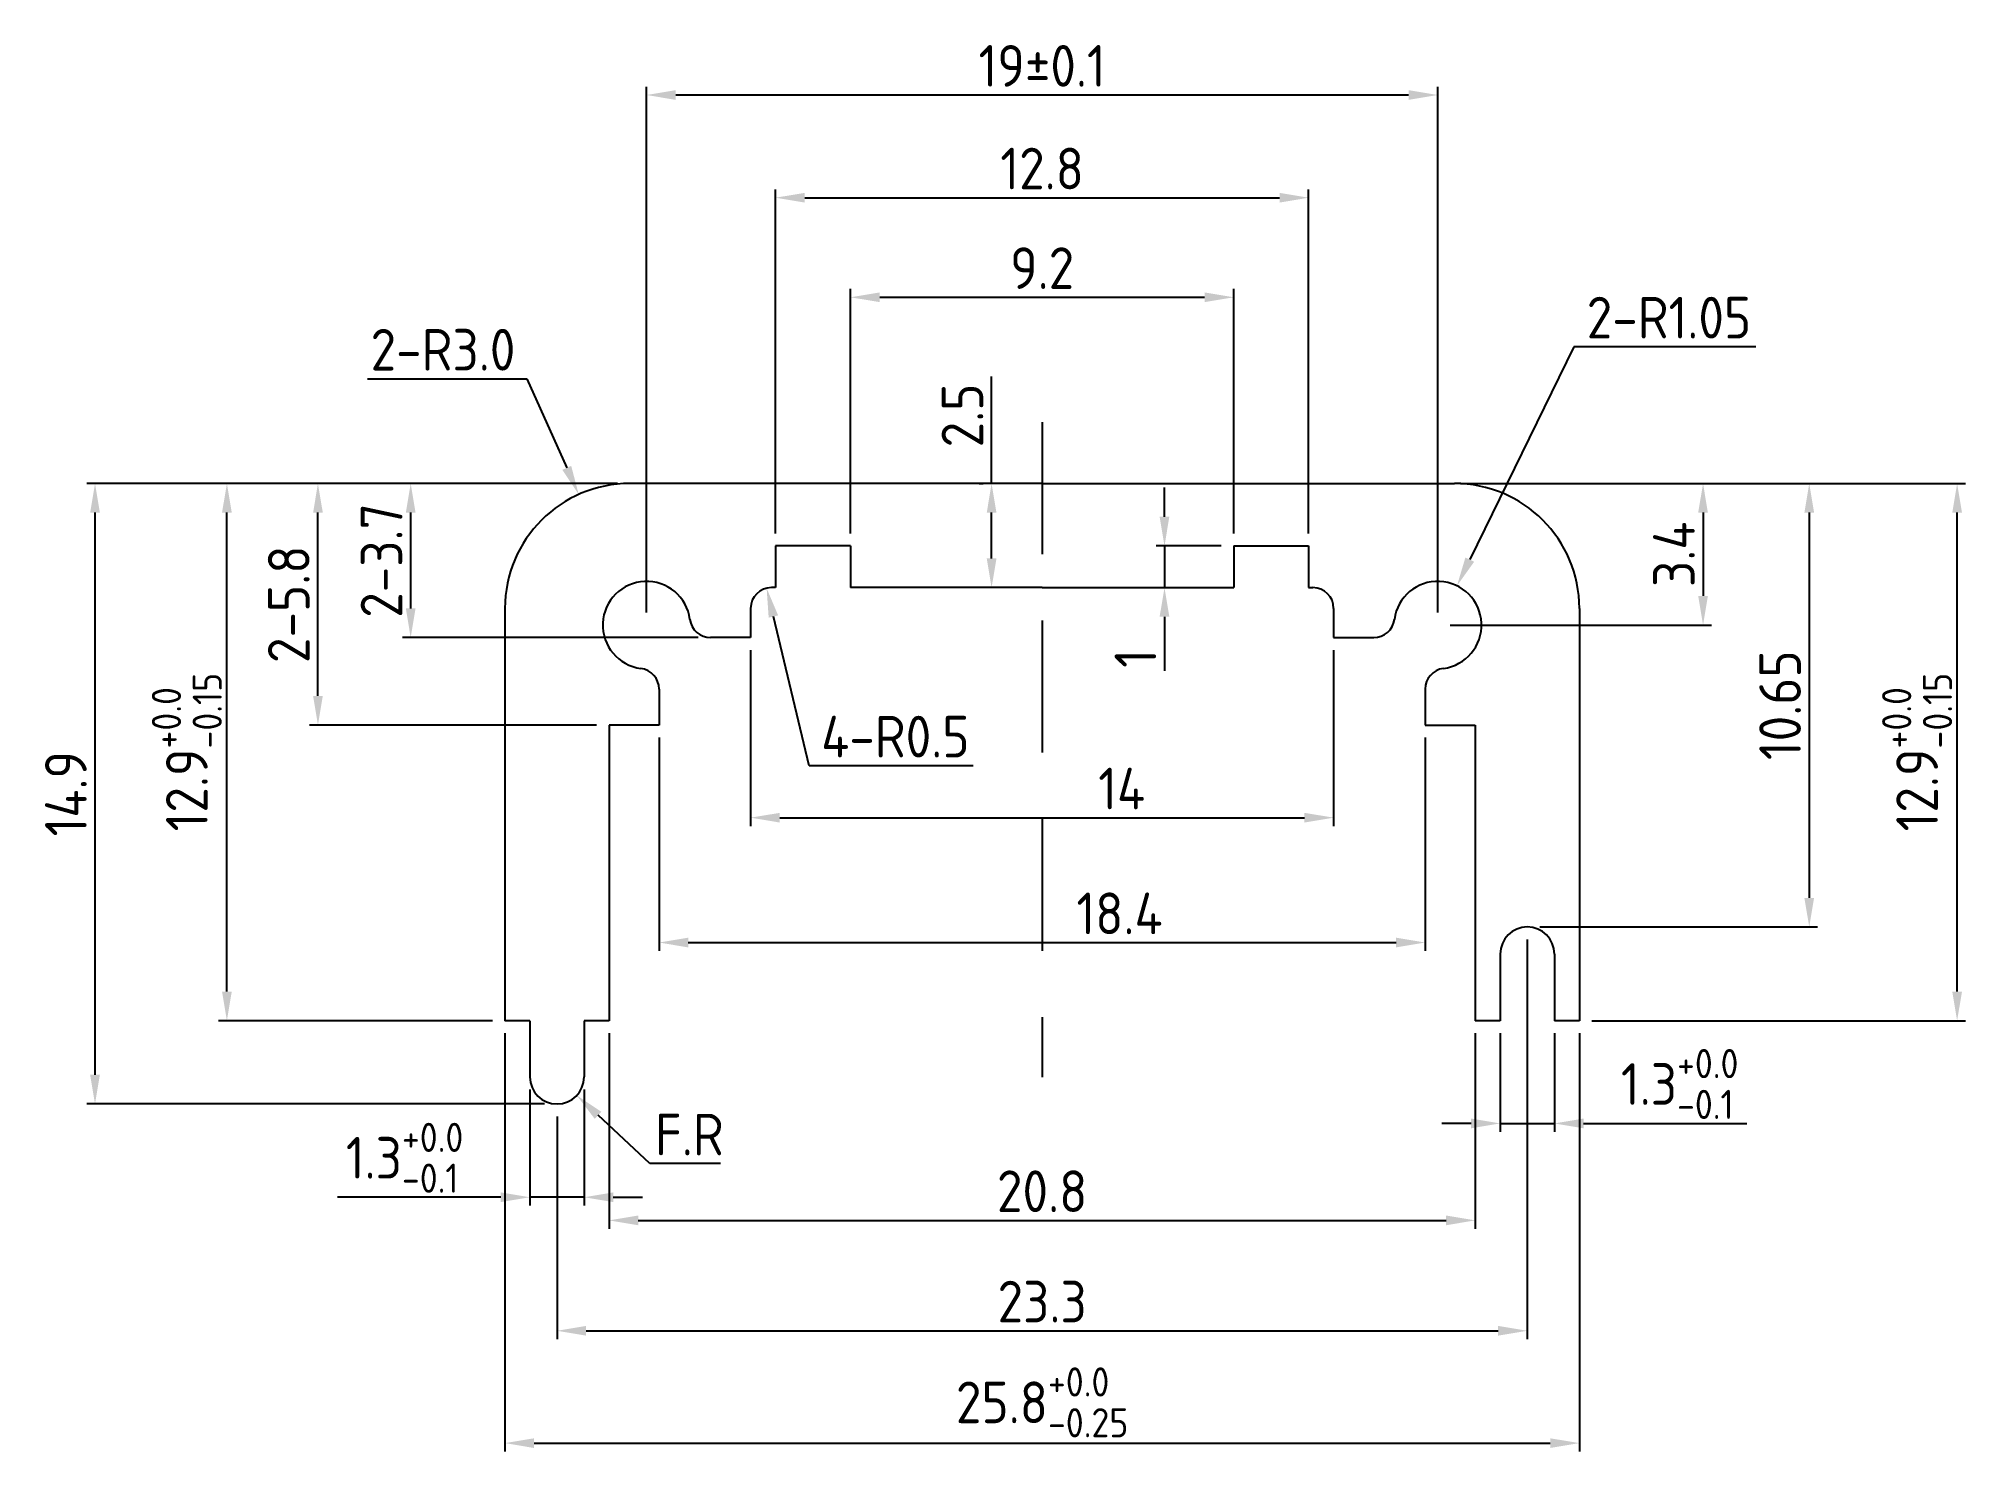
# Model space of a CAD drawing. Header units: millimetres. Extents: x 107.4 to 153.7, y 136.5 to 170.4.
import ezdxf

# ---------------------------------------------------------------- set-up
doc = ezdxf.new("R2010")
doc.units = ezdxf.units.MM
doc.header["$LTSCALE"] = 0.5
doc.linetypes.add('HIDDEN', pattern=[9.525, 6.35, -3.175])
doc.layers.add('图层1', color=7, linetype='Continuous')
doc.styles.get("Standard").update_dxf_attribs({"font": 'isocp2.shx'})
doc.dimstyles.new('比例3-1', dxfattribs={"dimtxt": 1, "dimasz": 0.7, "dimexe": 0.2, "dimexo": 0.3, "dimgap": 0.2, "dimtad": 1, "dimdsep": 46, "dimtxsty": 'Standard', "dimcen": 0, "dimclrd": 256, "dimclre": 256, "dimazin": 2, "dimtfac": 1, "dimtmove": 0, "dimatfit": 3, "dimfxl": 0, "dimlwe": -1, "dimarcsym": 0})
doc.dimstyles.new('比例3-1$4', dxfattribs={"dimtxt": 1, "dimasz": 0.7, "dimexe": 0.2, "dimexo": 0.3, "dimgap": 0.2, "dimtad": 1, "dimtih": 1, "dimtoh": 1, "dimdsep": 46, "dimtxsty": 'Standard', "dimcen": 0, "dimclrd": 256, "dimclre": 256, "dimazin": 2, "dimtfac": 1, "dimtofl": 0, "dimtmove": 0, "dimatfit": 3, "dimfxl": 0, "dimlwe": -1, "dimarcsym": 0})

# ---------------------------------------------------------------- blocks, each defined once
blk = doc.blocks.new('*D3')
at = {"layer": 'Defpoints', "color": 0}
for p in [(130.301, 159.7), (130.301, 157.2), (130.749, 157.2)]:
    blk.add_point(p, dxfattribs=at)
at = {"layer": '图层1', "lineweight": -2}
for p, q in [((130.301, 159.7), (130.301, 162.267)), ((130.301, 157.9), (130.301, 159))]:
    blk.add_line(p, q, dxfattribs=at)
at = {"layer": '图层1'}
for p, q in [((130.001, 159.7), (130.101, 159.7)), ((130.449, 157.2), (130.101, 157.2))]:
    blk.add_line(p, q, dxfattribs=at)
for points in [[(130.185, 159), (130.418, 159), (130.301, 159.7)], [(130.185, 157.9), (130.418, 157.9), (130.301, 157.2)]]:
    blk.add_solid(points, dxfattribs=at)
at = {"layer": '图层1', "color": 0, "insert": (129.601, 161.333), "char_height": 1, "attachment_point": 5, "rotation": 90}
blk.add_mtext('2.5', dxfattribs=at)
blk = doc.blocks.new('*D5')
at = {"layer": 'Defpoints', "color": 0}
for p in [(136.115, 158.2), (134.453, 157.2), (134.453, 157.2)]:
    blk.add_point(p, dxfattribs=at)
at = {"layer": '图层1', "lineweight": -2}
for p, q in [((134.453, 158.9), (134.453, 159.6)), ((134.453, 158.2), (134.453, 157.2)), ((134.453, 156.5), (134.453, 155.2))]:
    blk.add_line(p, q, dxfattribs=at)
at = {"layer": '图层1'}
for p, q in [((135.815, 158.2), (134.253, 158.2)), ((134.153, 157.2), (134.253, 157.2))]:
    blk.add_line(p, q, dxfattribs=at)
for points in [[(134.336, 158.9), (134.569, 158.9), (134.453, 158.2)], [(134.336, 156.5), (134.569, 156.5), (134.453, 157.2)]]:
    blk.add_solid(points, dxfattribs=at)
at = {"layer": '图层1', "color": 0, "insert": (133.753, 155.5), "char_height": 1, "attachment_point": 5, "rotation": 90}
blk.add_mtext('1', dxfattribs=at)
blk = doc.blocks.new('*D6')
at = {"layer": 'Defpoints', "color": 0}
for p in [(136.115, 164.171), (126.915, 158.2), (136.115, 158.2)]:
    blk.add_point(p, dxfattribs=at)
at = {"layer": '图层1'}
for p, q in [((126.915, 158.5), (126.915, 164.371)), ((136.115, 158.5), (136.115, 164.371))]:
    blk.add_line(p, q, dxfattribs=at)
at = {"layer": '图层1', "lineweight": -2}
blk.add_line((127.615, 164.171), (135.415, 164.171), dxfattribs=at)
at = {"layer": '图层1'}
for points in [[(127.615, 164.288), (127.615, 164.055), (126.915, 164.171)], [(135.415, 164.288), (135.415, 164.055), (136.115, 164.171)]]:
    blk.add_solid(points, dxfattribs=at)
at = {"layer": '图层1', "color": 0, "insert": (131.515, 164.872), "char_height": 1, "attachment_point": 5}
blk.add_mtext('9.2', dxfattribs=at)
blk = doc.blocks.new('*D7')
at = {"layer": 'Defpoints', "color": 0}
for p in [(137.915, 166.563), (125.115, 158.2), (137.915, 158.2)]:
    blk.add_point(p, dxfattribs=at)
at = {"layer": '图层1'}
for p, q in [((125.115, 158.5), (125.115, 166.763)), ((137.915, 158.5), (137.915, 166.763))]:
    blk.add_line(p, q, dxfattribs=at)
at = {"layer": '图层1', "lineweight": -2}
blk.add_line((125.815, 166.563), (137.215, 166.563), dxfattribs=at)
at = {"layer": '图层1'}
for points in [[(125.815, 166.679), (125.815, 166.446), (125.115, 166.563)], [(137.215, 166.679), (137.215, 166.446), (137.915, 166.563)]]:
    blk.add_solid(points, dxfattribs=at)
at = {"layer": '图层1', "color": 0, "insert": (131.515, 167.263), "char_height": 1, "attachment_point": 5}
blk.add_mtext('12.8', dxfattribs=at)
blk = doc.blocks.new('*D8')
at = {"layer": 'Defpoints', "color": 0}
for p in [(141.015, 169.029), (122.015, 156.3), (141.015, 156.3)]:
    blk.add_point(p, dxfattribs=at)
at = {"layer": '图层1'}
for p, q in [((122.015, 156.6), (122.015, 169.229)), ((141.015, 156.6), (141.015, 169.229))]:
    blk.add_line(p, q, dxfattribs=at)
at = {"layer": '图层1', "lineweight": -2}
blk.add_line((122.715, 169.029), (140.315, 169.029), dxfattribs=at)
at = {"layer": '图层1'}
for points in [[(122.715, 169.145), (122.715, 168.912), (122.015, 169.029)], [(140.315, 169.145), (140.315, 168.912), (141.015, 169.029)]]:
    blk.add_solid(points, dxfattribs=at)
at = {"layer": '图层1', "color": 0, "insert": (131.515, 169.729), "char_height": 1, "attachment_point": 5}
blk.add_mtext('19%%P0.1', dxfattribs=at)
blk = doc.blocks.new('*D9')
at = {"layer": 'Defpoints', "color": 0}
for p in [(124.515, 156), (138.515, 156), (138.515, 151.675)]:
    blk.add_point(p, dxfattribs=at)
at = {"layer": '图层1'}
for p, q in [((124.515, 155.7), (124.515, 151.475)), ((138.515, 155.7), (138.515, 151.475))]:
    blk.add_line(p, q, dxfattribs=at)
at = {"layer": '图层1', "lineweight": -2}
blk.add_line((125.215, 151.675), (137.815, 151.675), dxfattribs=at)
at = {"layer": '图层1'}
for points in [[(125.215, 151.791), (125.215, 151.558), (124.515, 151.675)], [(137.815, 151.791), (137.815, 151.558), (138.515, 151.675)]]:
    blk.add_solid(points, dxfattribs=at)
at = {"layer": '图层1', "color": 0, "insert": (133.426, 152.375), "char_height": 1, "attachment_point": 5}
blk.add_mtext('14', dxfattribs=at)
blk = doc.blocks.new('*D10')
at = {"layer": 'Defpoints', "color": 0}
for p in [(122.315, 153.9), (140.715, 153.9), (140.715, 148.677)]:
    blk.add_point(p, dxfattribs=at)
at = {"layer": '图层1'}
for p, q in [((122.315, 153.6), (122.315, 148.477)), ((140.715, 153.6), (140.715, 148.477))]:
    blk.add_line(p, q, dxfattribs=at)
at = {"layer": '图层1', "lineweight": -2}
blk.add_line((123.015, 148.677), (140.015, 148.677), dxfattribs=at)
at = {"layer": '图层1'}
for points in [[(123.015, 148.793), (123.015, 148.56), (122.315, 148.677)], [(140.015, 148.793), (140.015, 148.56), (140.715, 148.677)]]:
    blk.add_solid(points, dxfattribs=at)
at = {"layer": '图层1', "color": 0, "insert": (133.373, 149.377), "char_height": 1, "attachment_point": 5}
blk.add_mtext('18.4', dxfattribs=at)
blk = doc.blocks.new('*D11')
at = {"layer": 'Defpoints', "color": 0}
for p in [(121.115, 146.8), (141.915, 146.8), (141.915, 142.005)]:
    blk.add_point(p, dxfattribs=at)
at = {"layer": '图层1'}
for p, q in [((121.115, 146.5), (121.115, 141.805)), ((141.915, 146.5), (141.915, 141.805))]:
    blk.add_line(p, q, dxfattribs=at)
at = {"layer": '图层1', "lineweight": -2}
blk.add_line((121.815, 142.005), (141.215, 142.005), dxfattribs=at)
at = {"layer": '图层1'}
for points in [[(121.815, 142.121), (121.815, 141.888), (121.115, 142.005)], [(141.215, 142.121), (141.215, 141.888), (141.915, 142.005)]]:
    blk.add_solid(points, dxfattribs=at)
at = {"layer": '图层1', "color": 0, "insert": (131.515, 142.705), "char_height": 1, "attachment_point": 5}
blk.add_mtext('20.8', dxfattribs=at)
blk = doc.blocks.new('*D12')
at = {"layer": 'Defpoints', "color": 0}
for p in [(143.165, 149.05), (119.865, 144.8), (143.165, 139.354)]:
    blk.add_point(p, dxfattribs=at)
at = {"layer": '图层1'}
for p, q in [((143.165, 148.75), (143.165, 139.154)), ((119.865, 144.5), (119.865, 139.154))]:
    blk.add_line(p, q, dxfattribs=at)
at = {"layer": '图层1', "lineweight": -2}
blk.add_line((120.565, 139.354), (142.465, 139.354), dxfattribs=at)
at = {"layer": '图层1'}
for points in [[(120.565, 139.47), (120.565, 139.237), (119.865, 139.354)], [(142.465, 139.47), (142.465, 139.237), (143.165, 139.354)]]:
    blk.add_solid(points, dxfattribs=at)
at = {"layer": '图层1', "color": 0, "insert": (131.515, 140.054), "char_height": 1, "attachment_point": 5}
blk.add_mtext('23.3', dxfattribs=at)
blk = doc.blocks.new('*D13')
at = {"layer": 'Defpoints', "color": 0}
for p in [(118.615, 146.8), (144.415, 146.8), (144.415, 136.656)]:
    blk.add_point(p, dxfattribs=at)
at = {"layer": '图层1'}
for p, q in [((118.615, 146.5), (118.615, 136.456)), ((144.415, 146.5), (144.415, 136.456))]:
    blk.add_line(p, q, dxfattribs=at)
at = {"layer": '图层1', "lineweight": -2}
blk.add_line((119.315, 136.656), (143.715, 136.656), dxfattribs=at)
at = {"layer": '图层1'}
for points in [[(119.315, 136.772), (119.315, 136.539), (118.615, 136.656)], [(143.715, 136.772), (143.715, 136.539), (144.415, 136.656)]]:
    blk.add_solid(points, dxfattribs=at)
at = {"layer": '图层1', "color": 0, "insert": (131.515, 137.635), "char_height": 1, "attachment_point": 5}
blk.add_mtext('\\A1;25.8{\\H0.7x;\\S+0.0^ -0.25;}', dxfattribs=at)
blk = doc.blocks.new('*D14')
at = {"layer": 'Defpoints', "color": 0}
for p in [(116.351, 159.7), (121.615, 159.7), (123.552, 156)]:
    blk.add_point(p, dxfattribs=at)
at = {"layer": '图层1'}
for p, q in [((121.315, 159.7), (116.151, 159.7)), ((123.252, 156), (116.151, 156))]:
    blk.add_line(p, q, dxfattribs=at)
at = {"layer": '图层1', "lineweight": -2}
blk.add_line((116.351, 156.7), (116.351, 159), dxfattribs=at)
at = {"layer": '图层1'}
for points in [[(116.235, 159), (116.468, 159), (116.351, 159.7)], [(116.235, 156.7), (116.468, 156.7), (116.351, 156)]]:
    blk.add_solid(points, dxfattribs=at)
at = {"layer": '图层1', "color": 0, "insert": (115.651, 157.85), "char_height": 1, "attachment_point": 5, "rotation": 90}
blk.add_mtext('2-3.7', dxfattribs=at)
blk = doc.blocks.new('*D15')
at = {"layer": 'Defpoints', "color": 0}
for p in [(114.124, 159.7), (121.615, 159.7), (121.115, 153.9)]:
    blk.add_point(p, dxfattribs=at)
at = {"layer": '图层1'}
for p, q in [((121.315, 159.7), (113.924, 159.7)), ((120.815, 153.9), (113.924, 153.9))]:
    blk.add_line(p, q, dxfattribs=at)
at = {"layer": '图层1', "lineweight": -2}
blk.add_line((114.124, 154.6), (114.124, 159), dxfattribs=at)
at = {"layer": '图层1'}
for points in [[(114.008, 159), (114.241, 159), (114.124, 159.7)], [(114.008, 154.6), (114.241, 154.6), (114.124, 153.9)]]:
    blk.add_solid(points, dxfattribs=at)
at = {"layer": '图层1', "color": 0, "insert": (113.424, 156.8), "char_height": 1, "attachment_point": 5, "rotation": 90}
blk.add_mtext('2-5.8', dxfattribs=at)
blk = doc.blocks.new('*D16')
at = {"layer": 'Defpoints', "color": 0}
for p in [(111.938, 159.7), (121.615, 159.7), (118.615, 146.8)]:
    blk.add_point(p, dxfattribs=at)
at = {"layer": '图层1'}
for p, q in [((121.315, 159.7), (111.738, 159.7)), ((118.315, 146.8), (111.738, 146.8))]:
    blk.add_line(p, q, dxfattribs=at)
at = {"layer": '图层1', "lineweight": -2}
blk.add_line((111.938, 147.5), (111.938, 159), dxfattribs=at)
at = {"layer": '图层1'}
for points in [[(111.821, 159), (112.055, 159), (111.938, 159.7)], [(111.821, 147.5), (112.055, 147.5), (111.938, 146.8)]]:
    blk.add_solid(points, dxfattribs=at)
at = {"layer": '图层1', "color": 0, "insert": (110.976, 153.25), "char_height": 1, "attachment_point": 5, "rotation": 90}
blk.add_mtext('\\A1;12.9{\\H0.7x;\\S+0.0^ -0.15;}', dxfattribs=at)
blk = doc.blocks.new('*D17')
at = {"layer": 'Defpoints', "color": 0}
for p in [(108.771, 159.7), (114.124, 159.7), (119.865, 144.8)]:
    blk.add_point(p, dxfattribs=at)
at = {"layer": '图层1'}
for p, q in [((113.824, 159.7), (108.571, 159.7)), ((119.565, 144.8), (108.571, 144.8))]:
    blk.add_line(p, q, dxfattribs=at)
at = {"layer": '图层1', "lineweight": -2}
blk.add_line((108.771, 145.5), (108.771, 159), dxfattribs=at)
at = {"layer": '图层1'}
for points in [[(108.654, 159), (108.888, 159), (108.771, 159.7)], [(108.654, 145.5), (108.888, 145.5), (108.771, 144.8)]]:
    blk.add_solid(points, dxfattribs=at)
at = {"layer": '图层1', "color": 0, "insert": (108.071, 152.25), "char_height": 1, "attachment_point": 5, "rotation": 90}
blk.add_mtext('14.9', dxfattribs=at)
blk = doc.blocks.new('*D18')
at = {"layer": 'Defpoints', "color": 0}
for p in [(141.26, 159.7), (143.165, 149.05), (149.936, 149.05)]:
    blk.add_point(p, dxfattribs=at)
at = {"layer": '图层1'}
for p, q in [((141.56, 159.7), (150.136, 159.7)), ((143.465, 149.05), (150.136, 149.05))]:
    blk.add_line(p, q, dxfattribs=at)
at = {"layer": '图层1', "lineweight": -2}
blk.add_line((149.936, 159), (149.936, 149.75), dxfattribs=at)
at = {"layer": '图层1'}
for points in [[(149.819, 159), (150.052, 159), (149.936, 159.7)], [(149.819, 149.75), (150.052, 149.75), (149.936, 149.05)]]:
    blk.add_solid(points, dxfattribs=at)
at = {"layer": '图层1', "color": 0, "insert": (149.236, 154.375), "char_height": 1, "attachment_point": 5, "rotation": 90}
blk.add_mtext('10.65', dxfattribs=at)
blk = doc.blocks.new('*D19')
at = {"layer": 'Defpoints', "color": 0}
for p in [(148.234, 159.7), (153.487, 159.7), (144.415, 146.8)]:
    blk.add_point(p, dxfattribs=at)
at = {"layer": '图层1'}
for p, q in [((148.534, 159.7), (153.687, 159.7)), ((144.715, 146.8), (153.687, 146.8))]:
    blk.add_line(p, q, dxfattribs=at)
at = {"layer": '图层1', "lineweight": -2}
blk.add_line((153.487, 147.5), (153.487, 159), dxfattribs=at)
at = {"layer": '图层1'}
for points in [[(153.37, 159), (153.604, 159), (153.487, 159.7)], [(153.37, 147.5), (153.604, 147.5), (153.487, 146.8)]]:
    blk.add_solid(points, dxfattribs=at)
at = {"layer": '图层1', "color": 0, "insert": (152.526, 153.25), "char_height": 1, "attachment_point": 5, "rotation": 90}
blk.add_mtext('\\A1;12.9{\\H0.7x;\\S+0.0^ -0.15;}', dxfattribs=at)
blk = doc.blocks.new('*D20')
at = {"layer": 'Defpoints', "color": 0}
for p in [(141.415, 159.7), (141.015, 156.3), (147.386, 156.3)]:
    blk.add_point(p, dxfattribs=at)
at = {"layer": '图层1'}
for p, q in [((141.715, 159.7), (147.586, 159.7)), ((141.315, 156.3), (147.586, 156.3))]:
    blk.add_line(p, q, dxfattribs=at)
at = {"layer": '图层1', "lineweight": -2}
blk.add_line((147.386, 159), (147.386, 157), dxfattribs=at)
at = {"layer": '图层1'}
for points in [[(147.269, 159), (147.502, 159), (147.386, 159.7)], [(147.269, 157), (147.502, 157), (147.386, 156.3)]]:
    blk.add_solid(points, dxfattribs=at)
at = {"layer": '图层1', "color": 0, "insert": (146.686, 158), "char_height": 1, "attachment_point": 5, "rotation": 90}
blk.add_mtext('3.4', dxfattribs=at)
blk = doc.blocks.new('*D21')
at = {"layer": 'Defpoints', "color": 0}
for p in [(142.515, 146.8), (143.815, 146.8), (143.815, 144.333)]:
    blk.add_point(p, dxfattribs=at)
at = {"layer": '图层1'}
for p, q in [((142.515, 146.5), (142.515, 144.133)), ((143.815, 146.5), (143.815, 144.133))]:
    blk.add_line(p, q, dxfattribs=at)
at = {"layer": '图层1', "lineweight": -2}
for p, q in [((141.815, 144.333), (141.115, 144.333)), ((142.515, 144.333), (143.815, 144.333)), ((144.515, 144.333), (148.436, 144.333))]:
    blk.add_line(p, q, dxfattribs=at)
at = {"layer": '图层1'}
for points in [[(141.815, 144.45), (141.815, 144.216), (142.515, 144.333)], [(144.515, 144.45), (144.515, 144.216), (143.815, 144.333)]]:
    blk.add_solid(points, dxfattribs=at)
at = {"layer": '图层1', "color": 0, "insert": (146.825, 145.28), "char_height": 1, "attachment_point": 5}
blk.add_mtext('\\A1;1.3{\\H0.7x;\\S+0.0^ -0.1;}', dxfattribs=at)
blk = doc.blocks.new('*D22')
at = {"layer": 'Defpoints', "color": 0}
for p in [(119.215, 145.45), (120.515, 145.45), (119.215, 142.56)]:
    blk.add_point(p, dxfattribs=at)
at = {"layer": '图层1'}
for p, q in [((119.215, 145.15), (119.215, 142.36)), ((120.515, 145.15), (120.515, 142.36))]:
    blk.add_line(p, q, dxfattribs=at)
at = {"layer": '图层1', "lineweight": -2}
for p, q in [((118.515, 142.56), (114.594, 142.56)), ((120.515, 142.56), (119.215, 142.56)), ((121.215, 142.56), (121.915, 142.56))]:
    blk.add_line(p, q, dxfattribs=at)
at = {"layer": '图层1'}
for points in [[(118.515, 142.677), (118.515, 142.444), (119.215, 142.56)], [(121.215, 142.677), (121.215, 142.444), (120.515, 142.56)]]:
    blk.add_solid(points, dxfattribs=at)
at = {"layer": '图层1', "color": 0, "insert": (116.205, 143.508), "char_height": 1, "attachment_point": 5}
blk.add_mtext('\\A1;1.3{\\H0.7x;\\S+0.0^ -0.1;}', dxfattribs=at)
blk = doc.blocks.new('*D23')
at = {"layer": 'Defpoints', "color": 0}
for p in [(120.386, 159.437), (121.615, 156.7)]:
    blk.add_point(p, dxfattribs=at)
at = {"layer": '图层1', "lineweight": -2}
for p, q in [((115.314, 162.212), (119.14, 162.212)), ((119.14, 162.212), (120.099, 160.075))]:
    blk.add_line(p, q, dxfattribs=at)
at = {"layer": '图层1'}
blk.add_solid([(120.206, 160.123), (119.993, 160.027), (120.386, 159.437)], dxfattribs=at)
at = {"layer": '图层1', "color": 0, "insert": (117.127, 162.912), "char_height": 1, "attachment_point": 5}
blk.add_mtext('2-R3.0', dxfattribs=at)
blk = doc.blocks.new('*D24')
at = {"layer": 'Defpoints', "color": 0}
for p in [(141.476, 157.243), (141.015, 156.3)]:
    blk.add_point(p, dxfattribs=at)
at = {"layer": '图层1', "lineweight": -2}
for p, q in [((144.284, 162.983), (141.784, 157.872)), ((148.651, 162.983), (144.284, 162.983))]:
    blk.add_line(p, q, dxfattribs=at)
at = {"layer": '图层1'}
blk.add_solid([(141.679, 157.923), (141.889, 157.821), (141.476, 157.243)], dxfattribs=at)
at = {"layer": '图层1', "color": 0, "insert": (146.567, 163.683), "char_height": 1, "attachment_point": 5}
blk.add_mtext('2-R1.05', dxfattribs=at)
blk = doc.blocks.new('*D25')
at = {"layer": 'Defpoints', "color": 0}
for p in [(124.899, 157.186), (125.015, 156.7)]:
    blk.add_point(p, dxfattribs=at)
at = {"layer": '图层1', "lineweight": -2}
for p, q in [((125.92, 152.922), (125.062, 156.505)), ((129.861, 152.922), (125.92, 152.922))]:
    blk.add_line(p, q, dxfattribs=at)
at = {"layer": '图层1'}
blk.add_solid([(125.175, 156.533), (124.948, 156.478), (124.899, 157.186)], dxfattribs=at)
at = {"layer": '图层1', "color": 0, "insert": (127.99, 153.622), "char_height": 1, "attachment_point": 5}
blk.add_mtext('4-R0.5', dxfattribs=at)
blk = doc.blocks.new('*D26')
at = {"layer": 'Defpoints', "color": 0}
for p in [(119.865, 145.45), (120.34, 145.006)]:
    blk.add_point(p, dxfattribs=at)
at = {"layer": '图层1', "lineweight": -2}
for p, q in [((122.093, 143.367), (120.851, 144.528)), ((123.793, 143.367), (122.093, 143.367))]:
    blk.add_line(p, q, dxfattribs=at)
at = {"layer": '图层1'}
blk.add_solid([(120.931, 144.613), (120.771, 144.443), (120.34, 145.006)], dxfattribs=at)
at = {"layer": '图层1', "color": 0, "insert": (123.043, 144.067), "char_height": 1, "attachment_point": 5}
blk.add_mtext('F.R', dxfattribs=at)

msp = doc.modelspace()

# ---------------------------------------------------------------- linework, layer by layer
at = {"linetype": 'HIDDEN'}
msp.add_line((131.515, 161.175), (131.515, 145.444), dxfattribs=at)
for p, q in [((131.515, 159.7), (121.615, 159.7)), ((131.515, 159.7), (141.415, 159.7)), ((126.915, 158.2), (125.115, 158.2)), ((125.115, 158.2), (125.115, 157.2)), ((126.915, 158.2), (126.915, 157.2)), ((136.115, 158.2), (137.915, 158.2)), ((136.115, 158.2), (136.115, 157.2)), ((137.915, 158.2), (137.915, 157.2)), ((125.115, 157.2), (125.015, 157.2)), ((131.515, 157.2), (126.915, 157.2)), ((131.515, 157.2), (136.115, 157.2)), ((137.915, 157.2), (138.015, 157.2)), ((118.615, 156.7), (118.615, 146.8)), ((124.515, 156.7), (124.515, 156)), ((138.515, 156.7), (138.515, 156)), ((144.415, 156.7), (144.415, 146.8)), ((124.515, 156), (123.552, 156)), ((138.515, 156), (139.478, 156)), ((122.315, 154.763), (122.315, 153.9)), ((140.715, 154.763), (140.715, 153.9)), ((121.115, 153.9), (121.115, 146.8)), ((122.315, 153.9), (121.115, 153.9)), ((140.715, 153.9), (141.915, 153.9)), ((141.915, 153.9), (141.915, 146.8)), ((142.515, 148.4), (142.515, 146.8)), ((143.815, 148.4), (143.815, 146.8)), ((119.215, 146.8), (118.615, 146.8)), ((119.215, 146.8), (119.215, 145.45)), ((120.515, 146.8), (120.515, 145.45)), ((121.115, 146.8), (120.515, 146.8)), ((142.515, 146.8), (141.915, 146.8)), ((144.415, 146.8), (143.815, 146.8))]:
    msp.add_line(p, q)
for centre, radius, start, end in [((121.615, 156.7), 3, 90, 180), ((141.415, 156.7), 3, 0, 90), ((122.015, 156.3), 1.05, 7.4137, 262.5863), ((141.015, 156.3), 1.05, 277.4137, 172.5863), ((125.015, 156.7), 0.5, 90, 180), ((138.015, 156.7), 0.5, 0, 90), ((123.552, 156.5), 0.5, 187.4137, 270), ((139.478, 156.5), 0.5, 270, 352.5863), ((121.815, 154.763), 0.5, 0, 82.5863), ((141.215, 154.763), 0.5, 97.4137, 180), ((143.165, 148.4), 0.65, 0, 180), ((119.865, 145.45), 0.65, 180, 0)]:
    msp.add_arc(centre, radius, start, end)

# ---------------------------------------------------------------- dimensions: what is measured, and where the dimension line sits
at = {"layer": '图层1'}
for base, p1, p2, text, picture, middle in [((141.015, 169.029), (122.015, 156.3), (141.015, 156.3), '19%%P0.1', '*D8', (131.515, 169.029)), ((143.815, 144.333), (142.515, 146.8), (143.815, 146.8), '\\A1;<>{\\H0.7x;\\S+0.0^ -0.1;}', '*D21', (146.825, 144.333))]:
    dim = msp.add_linear_dim(base=base, p1=p1, p2=p2, text=text, dimstyle='比例3-1', dxfattribs=at)
    dim.commit()
    dim.dimension.update_dxf_attribs({"geometry": picture, "text_midpoint": middle, "dimtype": 160})
for base, p1, p2, picture, middle in [((137.915, 166.563), (125.115, 158.2), (137.915, 158.2), '*D7', (131.515, 166.563)), ((136.115, 164.171), (126.915, 158.2), (136.115, 158.2), '*D6', (131.515, 164.171)), ((138.515, 151.675), (124.515, 156), (138.515, 156), '*D9', (133.426, 151.675)), ((140.715, 148.677), (122.315, 153.9), (140.715, 153.9), '*D10', (133.373, 148.677)), ((141.915, 142.005), (121.115, 146.8), (141.915, 146.8), '*D11', (131.515, 142.005))]:
    dim = msp.add_linear_dim(base=base, p1=p1, p2=p2, dimstyle='比例3-1', dxfattribs=at)
    dim.commit()
    dim.dimension.update_dxf_attribs({"geometry": picture, "text_midpoint": middle, "dimtype": 160})
for center, mpoint, text, picture, middle in [((141.015, 156.3), (141.476, 157.243), '2-R1.05', '*D24', (146.567, 162.983)), ((121.615, 156.7), (120.386, 159.437), '2-R3.0', '*D23', (117.127, 162.212))]:
    dim = msp.add_radius_dim(center=center, mpoint=mpoint, text=text, dimstyle='比例3-1$4', dxfattribs=at)
    dim.commit()
    dim.dimension.update_dxf_attribs({"geometry": picture, "text_midpoint": middle, "dimtype": 164})
for base, p1, p2, picture, middle in [((130.301, 157.2), (130.301, 159.7), (130.749, 157.2), '*D3', (130.301, 161.333)), ((149.936, 149.05), (141.26, 159.7), (143.165, 149.05), '*D18', (149.936, 154.375)), ((134.453, 157.2), (136.115, 158.2), (134.453, 157.2), '*D5', (134.453, 155.5))]:
    dim = msp.add_linear_dim(base=base, p1=p1, p2=p2, angle=90, dimstyle='比例3-1', dxfattribs=at)
    dim.commit()
    dim.dimension.update_dxf_attribs({"geometry": picture, "text_midpoint": middle, "dimtype": 160})
for base, p1, p2, picture, middle in [((108.771, 159.7), (119.865, 144.8), (114.124, 159.7), '*D17', (108.071, 152.25)), ((147.386, 156.3), (141.415, 159.7), (141.015, 156.3), '*D20', (146.686, 158))]:
    dim = msp.add_linear_dim(base=base, p1=p1, p2=p2, angle=90, dimstyle='比例3-1', dxfattribs=at)
    dim.commit()
    dim.dimension.update_dxf_attribs({"geometry": picture, "text_midpoint": middle})
for base, p1, p2, text, picture, middle in [((111.938, 159.7), (118.615, 146.8), (121.615, 159.7), '\\A1;<>{\\H0.7x;\\S+0.0^ -0.15;}', '*D16', (110.976, 153.25)), ((114.124, 159.7), (121.115, 153.9), (121.615, 159.7), '2-<>', '*D15', (113.424, 156.8)), ((116.351, 159.7), (123.552, 156), (121.615, 159.7), '2-3.7', '*D14', (115.651, 157.85)), ((153.487, 159.7), (144.415, 146.8), (148.234, 159.7), '\\A1;<>{\\H0.7x;\\S+0.0^ -0.15;}', '*D19', (152.526, 153.25))]:
    dim = msp.add_linear_dim(base=base, p1=p1, p2=p2, angle=90, text=text, dimstyle='比例3-1', dxfattribs=at)
    dim.commit()
    dim.dimension.update_dxf_attribs({"geometry": picture, "text_midpoint": middle})
dim = msp.add_radius_dim(center=(125.015, 156.7), mpoint=(124.899, 157.186), text='4-R0.5', dimstyle='比例3-1$4', override={"dimtmove": 1}, dxfattribs=at)
dim.commit()
dim.dimension.update_dxf_attribs({"geometry": '*D25', "text_midpoint": (125.92, 152.922), "dimtype": 164})
dim = msp.add_linear_dim(base=(143.165, 139.354), p1=(119.865, 144.8), p2=(143.165, 149.05), dimstyle='比例3-1', dxfattribs=at)
dim.commit()
dim.dimension.update_dxf_attribs({"geometry": '*D12', "text_midpoint": (131.515, 140.054)})
for base, p1, p2, text, picture, middle in [((144.415, 136.656), (118.615, 146.8), (144.415, 146.8), '\\A1;<>{\\H0.7x;\\S+0.0^ -0.25;}', '*D13', (131.515, 137.635)), ((119.215, 142.56), (120.515, 145.45), (119.215, 145.45), '\\A1;<>{\\H0.7x;\\S+0.0^ -0.1;}', '*D22', (116.205, 143.508))]:
    dim = msp.add_linear_dim(base=base, p1=p1, p2=p2, text=text, dimstyle='比例3-1', dxfattribs=at)
    dim.commit()
    dim.dimension.update_dxf_attribs({"geometry": picture, "text_midpoint": middle})
dim = msp.add_radius_dim(center=(119.865, 145.45), mpoint=(120.34, 145.006), text='F.R', dimstyle='比例3-1$4', dxfattribs=at)
dim.commit()
dim.dimension.update_dxf_attribs({"geometry": '*D26', "text_midpoint": (123.043, 143.367)})

doc.saveas('drawing.dxf')
